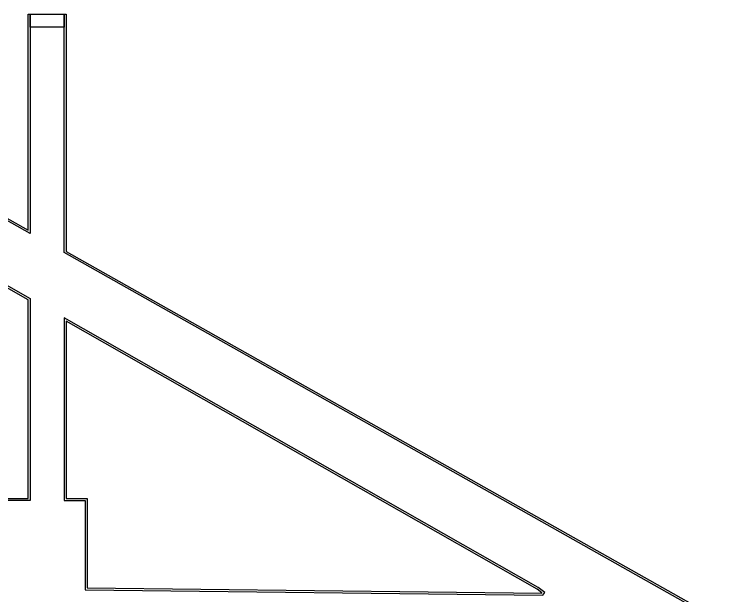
# Model space of a CAD drawing. Extents: x 1109 to 35175, y 5150 to 25743.
# Drawn here: x 21917 to 28700, y 20165 to 25743 of the extents above; entities that cross this region are included whole.
import ezdxf

# ---------------------------------------------------------------- set-up
doc = ezdxf.new("R2010")
doc.units = 0
doc.header["$MEASUREMENT"] = 0
doc.layers.add('Entrance', color=50, linetype='CONTINUOUS')
doc.layers.add('Walls', color=6, linetype='CONTINUOUS')

msp = doc.modelspace()

# ---------------------------------------------------------------- linework, layer by layer
at = {"layer": 'Entrance'}
msp.add_lwpolyline([(22072.2, 25742.7), (22395.6, 25742.7), (22395.6, 25617.9), (22072.2, 25617.9)], close=True, dxfattribs=at)
at = {"layer": 'Walls'}
for points in [[(22052.2, 25742.7), (22072.2, 25742.7), (22072.2, 23638.5), (18514.3, 25642.1), (18523.6, 25659.8), (22052.2, 23672.8)], [(1109.3, 20323.1), (15407, 20323.1), (21340.7, 20255.6), (21340.7, 21098.5), (22052.2, 21098.5), (22052.2, 23004.7), (18260.9, 25163.3), (18270.3, 25181), (22072.2, 23016.3), (22072.2, 21078.5), (21360.7, 21078.5), (21360.7, 20235.4), (15406.9, 20303.1), (1109.3, 20303.1)], [(22415.6, 21098.5), (22617.6, 21098.5), (22617.6, 20241.1), (26973.7, 20191.5), (26975, 20193.1), (26928.4, 20228.3), (22415.6, 22797.7)]]:
    msp.add_lwpolyline(points, close=True, dxfattribs=at)
for points in [[(22052.2, 25742.7), (22415.6, 25742.7)], [(29429.6, 19489.9), (22395.6, 23456.4), (22395.6, 25742.7), (22415.6, 25742.7), (22415.6, 23468.1), (29439.4, 19507.3), (29429.6, 19489.9)], [(22395.6, 21078.5), (22597.6, 21078.5), (22597.6, 20221.3), (26983.4, 20171.4), (26992.4, 20183), (27003.2, 20196.8), (26939.4, 20245.1), (22395.6, 22832.1), (22395.6, 21078.5)]]:
    msp.add_lwpolyline(points, dxfattribs=at)

doc.saveas('drawing.dxf')
